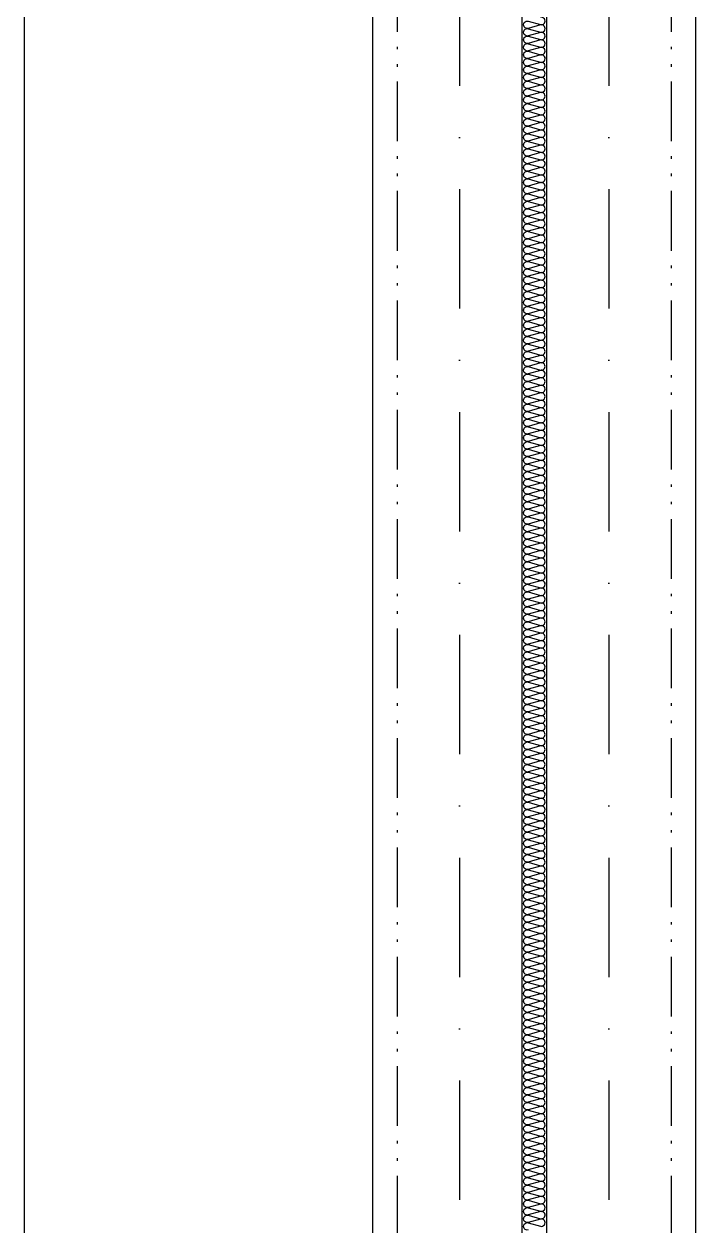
# Model space of a CAD drawing. Extents: x 4511820 to 5180432, y -1526536 to -944957.
# Drawn here: x 5006401 to 5007751, y -1490689 to -1488272 of the extents above; entities that cross this region are included whole.
import ezdxf

# ---------------------------------------------------------------- set-up
doc = ezdxf.new("R2010")
doc.units = 0
doc.header["$MEASUREMENT"] = 0
doc.linetypes.add('ACAD_ISO12W100', pattern=[22, 12, -3, 0.5, -3, 0.5, -3])
doc.linetypes.add('BODKOCIARKOVANA_3', pattern=[5.6, 3, -1.3, 0, -1.3])
for name, color, linetype in [('MÚRY', 1, 'CONTINUOUS'), ('osi', 253, 'CONTINUOUS'), ('TENKÁ', 7, 'CONTINUOUS'), ('ŠRAFY', 82, 'CONTINUOUS')]:
    doc.layers.add(name, color=color, linetype=linetype)

msp = doc.modelspace()

# ---------------------------------------------------------------- linework, layer by layer
at = {"layer": 'MÚRY', "linetype": 'Continuous', "lineweight": 30}
msp.add_line((5006401, -1486538), (5006401, -1492868), dxfattribs=at)
at = {"layer": 'osi', "linetype": 'BODKOCIARKOVANA_3', "ltscale": 80}
for p, q in [((5007276, -1463510.809), (5007276, -1502135.094)), ((5007576, -1463510.809), (5007576, -1502135.094))]:
    msp.add_line(p, q, dxfattribs=at)
at = {"layer": 'TENKÁ'}
for p, q in [((5007401, -1485588), (5007401, -1499268)), ((5007451, -1485588), (5007451, -1499268)), ((5007101, -1485988), (5007101, -1498868)), ((5007751, -1498868), (5007751, -1485988))]:
    msp.add_line(p, q, dxfattribs=at)
at = {"layer": 'TENKÁ', "color": 40, "linetype": 'ACAD_ISO12W100', "ltscale": 10}
for p, q in [((5007151, -1485968), (5007151, -1494468)), ((5007701, -1485968), (5007701, -1494468))]:
    msp.add_line(p, q, dxfattribs=at)
at = {"layer": 'ŠRAFY'}
for points in [[(5007447.999, -1488341.849, 0.50326334), (5007438.363, -1488334.484), (5007414.146, -1488341.447, -1.32801381), (5007414.146, -1488326.934), (5007438.363, -1488333.896, 1.32801381), (5007438.363, -1488319.384), (5007414.146, -1488326.346, -1.32801381), (5007414.146, -1488311.833), (5007438.363, -1488318.796, 1.32801381), (5007438.363, -1488304.283), (5007414.146, -1488311.245, -1.32801381), (5007414.146, -1488296.732), (5007438.363, -1488303.695, 1.32801381), (5007438.363, -1488289.182), (5007414.146, -1488296.144, -1.32801381), (5007414.146, -1488281.632), (5007438.363, -1488288.594, 1.32801381), (5007438.363, -1488274.081), (5007414.146, -1488281.044, -1.32801381), (5007414.146, -1488266.531), (5007438.363, -1488273.493, 1.32801381), (5007438.363, -1488258.98)], [(5007447.999, -1488553.26, 0.50326334), (5007438.363, -1488545.896), (5007414.146, -1488552.858, -1.32801381), (5007414.146, -1488538.345), (5007438.363, -1488545.308, 1.32801381), (5007438.363, -1488530.795), (5007414.146, -1488537.757, -1.32801381), (5007414.146, -1488523.244), (5007438.363, -1488530.207, 1.32801381), (5007438.363, -1488515.694), (5007414.146, -1488522.656, -1.32801381), (5007414.146, -1488508.144), (5007438.363, -1488515.106, 1.32801381), (5007438.363, -1488500.593), (5007414.146, -1488507.556, -1.32801381), (5007414.146, -1488493.043), (5007438.363, -1488500.005, 1.32801381), (5007438.363, -1488485.492), (5007414.146, -1488492.455, -1.32801381), (5007414.146, -1488477.942), (5007438.363, -1488484.904, 1.32801381), (5007438.363, -1488470.392), (5007414.146, -1488477.354, -1.32801381), (5007414.146, -1488462.841), (5007438.363, -1488469.804, 1.32801381), (5007438.363, -1488455.291), (5007414.146, -1488462.253, -1.32801381), (5007414.146, -1488447.74), (5007438.363, -1488454.703, 1.32801381), (5007438.363, -1488440.19), (5007414.146, -1488447.152, -1.32801381), (5007414.146, -1488432.64), (5007438.363, -1488439.602, 1.32801381), (5007438.363, -1488425.089), (5007414.146, -1488432.052, -1.32801381), (5007414.146, -1488417.539), (5007438.363, -1488424.501, 1.32801381), (5007438.363, -1488409.988), (5007414.146, -1488416.951, -1.32801381), (5007414.146, -1488402.438), (5007438.363, -1488409.4, 1.32801381), (5007438.363, -1488394.888), (5007414.146, -1488401.85, -1.32801381), (5007414.146, -1488387.337), (5007438.363, -1488394.3, 1.32801381), (5007438.363, -1488379.787), (5007414.146, -1488386.749, -1.32801381), (5007414.146, -1488372.236), (5007438.363, -1488379.199, 1.32801381), (5007438.363, -1488364.686), (5007414.146, -1488371.648, -1.32801381), (5007414.146, -1488357.136), (5007438.363, -1488364.098, 1.32801381), (5007438.363, -1488349.585), (5007414.146, -1488356.548, -1.32801381), (5007414.146, -1488342.035), (5007438.363, -1488348.997, 0.71622723), (5007446.526, -1488337.26, 0.71622723)], [(5007447.999, -1488764.671, 0.50326334), (5007438.363, -1488757.307), (5007414.146, -1488764.269, -1.32801381), (5007414.146, -1488749.756), (5007438.363, -1488756.719, 1.32801381), (5007438.363, -1488742.206), (5007414.146, -1488749.168, -1.32801381), (5007414.146, -1488734.656), (5007438.363, -1488741.618, 1.32801381), (5007438.363, -1488727.105), (5007414.146, -1488734.068, -1.32801381), (5007414.146, -1488719.555), (5007438.363, -1488726.517, 1.32801381), (5007438.363, -1488712.004), (5007414.146, -1488718.967, -1.32801381), (5007414.146, -1488704.454), (5007438.363, -1488711.416, 1.32801381), (5007438.363, -1488696.904), (5007414.146, -1488703.866, -1.32801381), (5007414.146, -1488689.353), (5007438.363, -1488696.316, 1.32801381), (5007438.363, -1488681.803), (5007414.146, -1488688.765, -1.32801381), (5007414.146, -1488674.252), (5007438.363, -1488681.215, 1.32801381), (5007438.363, -1488666.702), (5007414.146, -1488673.664, -1.32801381), (5007414.146, -1488659.152), (5007438.363, -1488666.114, 1.32801381), (5007438.363, -1488651.601), (5007414.146, -1488658.564, -1.32801381), (5007414.146, -1488644.051), (5007438.363, -1488651.013, 1.32801381), (5007438.363, -1488636.5), (5007414.146, -1488643.463, -1.32801381), (5007414.146, -1488628.95), (5007438.363, -1488635.912, 1.32801381), (5007438.363, -1488621.4), (5007414.146, -1488628.362, -1.32801381), (5007414.146, -1488613.849), (5007438.363, -1488620.812, 1.32801381), (5007438.363, -1488606.299), (5007414.146, -1488613.261, -1.32801381), (5007414.146, -1488598.748), (5007438.363, -1488605.711, 1.32801381), (5007438.363, -1488591.198), (5007414.146, -1488598.16, -1.32801381), (5007414.146, -1488583.648), (5007438.363, -1488590.61, 1.32801381), (5007438.363, -1488576.097), (5007414.146, -1488583.06, -1.32801381), (5007414.146, -1488568.547), (5007438.363, -1488575.509, 1.32801381), (5007438.363, -1488560.996), (5007414.146, -1488567.959, -1.32801381), (5007414.146, -1488553.446), (5007438.363, -1488560.408, 0.71622723), (5007446.526, -1488548.671, 0.71622723)], [(5007447.999, -1488976.082, 0.50326334), (5007438.363, -1488968.718), (5007414.146, -1488975.68, -1.32801381), (5007414.146, -1488961.168), (5007438.363, -1488968.13, 1.32801381), (5007438.363, -1488953.617), (5007414.146, -1488960.58, -1.32801381), (5007414.146, -1488946.067), (5007438.363, -1488953.029, 1.32801381), (5007438.363, -1488938.516), (5007414.146, -1488945.479, -1.32801381), (5007414.146, -1488930.966), (5007438.363, -1488937.928, 1.32801381), (5007438.363, -1488923.416), (5007414.146, -1488930.378, -1.32801381), (5007414.146, -1488915.865), (5007438.363, -1488922.828, 1.32801381), (5007438.363, -1488908.315), (5007414.146, -1488915.277, -1.32801381), (5007414.146, -1488900.764), (5007438.363, -1488907.727, 1.32801381), (5007438.363, -1488893.214), (5007414.146, -1488900.176, -1.32801381), (5007414.146, -1488885.664), (5007438.363, -1488892.626, 1.32801381), (5007438.363, -1488878.113), (5007414.146, -1488885.076, -1.32801381), (5007414.146, -1488870.563), (5007438.363, -1488877.525, 1.32801381), (5007438.363, -1488863.012), (5007414.146, -1488869.975, -1.32801381), (5007414.146, -1488855.462), (5007438.363, -1488862.424, 1.32801381), (5007438.363, -1488847.912), (5007414.146, -1488854.874, -1.32801381), (5007414.146, -1488840.361), (5007438.363, -1488847.324, 1.32801381), (5007438.363, -1488832.811), (5007414.146, -1488839.773, -1.32801381), (5007414.146, -1488825.26), (5007438.363, -1488832.223, 1.32801381), (5007438.363, -1488817.71), (5007414.146, -1488824.672, -1.32801381), (5007414.146, -1488810.16), (5007438.363, -1488817.122, 1.32801381), (5007438.363, -1488802.609), (5007414.146, -1488809.572, -1.32801381), (5007414.146, -1488795.059), (5007438.363, -1488802.021, 1.32801381), (5007438.363, -1488787.508), (5007414.146, -1488794.471, -1.32801381), (5007414.146, -1488779.958), (5007438.363, -1488786.92, 1.32801381), (5007438.363, -1488772.408), (5007414.146, -1488779.37, -1.32801381), (5007414.146, -1488764.857), (5007438.363, -1488771.82, 0.71622723), (5007446.526, -1488760.082, 0.71622723)], [(5007447.999, -1489187.493, 0.50326334), (5007438.363, -1489180.129), (5007414.146, -1489187.092, -1.32801381), (5007414.146, -1489172.579), (5007438.363, -1489179.541, 1.32801381), (5007438.363, -1489165.028), (5007414.146, -1489171.991, -1.32801381), (5007414.146, -1489157.478), (5007438.363, -1489164.44, 1.32801381), (5007438.363, -1489149.928), (5007414.146, -1489156.89, -1.32801381), (5007414.146, -1489142.377), (5007438.363, -1489149.34, 1.32801381), (5007438.363, -1489134.827), (5007414.146, -1489141.789, -1.32801381), (5007414.146, -1489127.276), (5007438.363, -1489134.239, 1.32801381), (5007438.363, -1489119.726), (5007414.146, -1489126.688, -1.32801381), (5007414.146, -1489112.176), (5007438.363, -1489119.138, 1.32801381), (5007438.363, -1489104.625), (5007414.146, -1489111.588, -1.32801381), (5007414.146, -1489097.075), (5007438.363, -1489104.037, 1.32801381), (5007438.363, -1489089.524), (5007414.146, -1489096.487, -1.32801381), (5007414.146, -1489081.974), (5007438.363, -1489088.936, 1.32801381), (5007438.363, -1489074.424), (5007414.146, -1489081.386, -1.32801381), (5007414.146, -1489066.873), (5007438.363, -1489073.836, 1.32801381), (5007438.363, -1489059.323), (5007414.146, -1489066.285, -1.32801381), (5007414.146, -1489051.772), (5007438.363, -1489058.735, 1.32801381), (5007438.363, -1489044.222), (5007414.146, -1489051.184, -1.32801381), (5007414.146, -1489036.672), (5007438.363, -1489043.634, 1.32801381), (5007438.363, -1489029.121), (5007414.146, -1489036.084, -1.32801381), (5007414.146, -1489021.571), (5007438.363, -1489028.533, 1.32801381), (5007438.363, -1489014.02), (5007414.146, -1489020.983, -1.32801381), (5007414.146, -1489006.47), (5007438.363, -1489013.432, 1.32801381), (5007438.363, -1488998.92), (5007414.146, -1489005.882, -1.32801381), (5007414.146, -1488991.369), (5007438.363, -1488998.332, 1.32801381), (5007438.363, -1488983.819), (5007414.146, -1488990.781, -1.32801381), (5007414.146, -1488976.268), (5007438.363, -1488983.231, 0.71622723), (5007446.526, -1488971.493, 0.71622723)], [(5007447.999, -1489398.905, 0.50326334), (5007438.363, -1489391.54), (5007414.146, -1489398.503, -1.32801381), (5007414.146, -1489383.99), (5007438.363, -1489390.952, 1.32801381), (5007438.363, -1489376.44), (5007414.146, -1489383.402, -1.32801381), (5007414.146, -1489368.889), (5007438.363, -1489375.852, 1.32801381), (5007438.363, -1489361.339), (5007414.146, -1489368.301, -1.32801381), (5007414.146, -1489353.788), (5007438.363, -1489360.751, 1.32801381), (5007438.363, -1489346.238), (5007414.146, -1489353.2, -1.32801381), (5007414.146, -1489338.688), (5007438.363, -1489345.65, 1.32801381), (5007438.363, -1489331.137), (5007414.146, -1489338.1, -1.32801381), (5007414.146, -1489323.587), (5007438.363, -1489330.549, 1.32801381), (5007438.363, -1489316.036), (5007414.146, -1489322.999, -1.32801381), (5007414.146, -1489308.486), (5007438.363, -1489315.448, 1.32801381), (5007438.363, -1489300.936), (5007414.146, -1489307.898, -1.32801381), (5007414.146, -1489293.385), (5007438.363, -1489300.348, 1.32801381), (5007438.363, -1489285.835), (5007414.146, -1489292.797, -1.32801381), (5007414.146, -1489278.284), (5007438.363, -1489285.247, 1.32801381), (5007438.363, -1489270.734), (5007414.146, -1489277.696, -1.32801381), (5007414.146, -1489263.184), (5007438.363, -1489270.146, 1.32801381), (5007438.363, -1489255.633), (5007414.146, -1489262.596, -1.32801381), (5007414.146, -1489248.083), (5007438.363, -1489255.045, 1.32801381), (5007438.363, -1489240.532), (5007414.146, -1489247.495, -1.32801381), (5007414.146, -1489232.982), (5007438.363, -1489239.944, 1.32801381), (5007438.363, -1489225.432), (5007414.146, -1489232.394, -1.32801381), (5007414.146, -1489217.881), (5007438.363, -1489224.844, 1.32801381), (5007438.363, -1489210.331), (5007414.146, -1489217.293, -1.32801381), (5007414.146, -1489202.78), (5007438.363, -1489209.743, 1.32801381), (5007438.363, -1489195.23), (5007414.146, -1489202.192, -1.32801381), (5007414.146, -1489187.68), (5007438.363, -1489194.642, 0.71622723), (5007446.526, -1489182.905, 0.71622723)], [(5007447.999, -1489610.316, 0.50326334), (5007438.363, -1489602.952), (5007414.146, -1489609.914, -1.32801381), (5007414.146, -1489595.401), (5007438.363, -1489602.364, 1.32801381), (5007438.363, -1489587.851), (5007414.146, -1489594.813, -1.32801381), (5007414.146, -1489580.3), (5007438.363, -1489587.263, 1.32801381), (5007438.363, -1489572.75), (5007414.146, -1489579.712, -1.32801381), (5007414.146, -1489565.2), (5007438.363, -1489572.162, 1.32801381), (5007438.363, -1489557.649), (5007414.146, -1489564.612, -1.32801381), (5007414.146, -1489550.099), (5007438.363, -1489557.061, 1.32801381), (5007438.363, -1489542.548), (5007414.146, -1489549.511, -1.32801381), (5007414.146, -1489534.998), (5007438.363, -1489541.96, 1.32801381), (5007438.363, -1489527.448), (5007414.146, -1489534.41, -1.32801381), (5007414.146, -1489519.897), (5007438.363, -1489526.86, 1.32801381), (5007438.363, -1489512.347), (5007414.146, -1489519.309, -1.32801381), (5007414.146, -1489504.796), (5007438.363, -1489511.759, 1.32801381), (5007438.363, -1489497.246), (5007414.146, -1489504.208, -1.32801381), (5007414.146, -1489489.696), (5007438.363, -1489496.658, 1.32801381), (5007438.363, -1489482.145), (5007414.146, -1489489.108, -1.32801381), (5007414.146, -1489474.595), (5007438.363, -1489481.557, 1.32801381), (5007438.363, -1489467.044), (5007414.146, -1489474.007, -1.32801381), (5007414.146, -1489459.494), (5007438.363, -1489466.456, 1.32801381), (5007438.363, -1489451.944), (5007414.146, -1489458.906, -1.32801381), (5007414.146, -1489444.393), (5007438.363, -1489451.356, 1.32801381), (5007438.363, -1489436.843), (5007414.146, -1489443.805, -1.32801381), (5007414.146, -1489429.292), (5007438.363, -1489436.255, 1.32801381), (5007438.363, -1489421.742), (5007414.146, -1489428.704, -1.32801381), (5007414.146, -1489414.192), (5007438.363, -1489421.154, 1.32801381), (5007438.363, -1489406.641), (5007414.146, -1489413.604, -1.32801381), (5007414.146, -1489399.091), (5007438.363, -1489406.053, 0.71622723), (5007446.526, -1489394.316, 0.71622723)], [(5007447.999, -1489821.727, 0.50326334), (5007438.363, -1489814.363), (5007414.146, -1489821.325, -1.32801381), (5007414.146, -1489806.812), (5007438.363, -1489813.775, 1.32801381), (5007438.363, -1489799.262), (5007414.146, -1489806.224, -1.32801381), (5007414.146, -1489791.712), (5007438.363, -1489798.674, 1.32801381), (5007438.363, -1489784.161), (5007414.146, -1489791.124, -1.32801381), (5007414.146, -1489776.611), (5007438.363, -1489783.573, 1.32801381), (5007438.363, -1489769.06), (5007414.146, -1489776.023, -1.32801381), (5007414.146, -1489761.51), (5007438.363, -1489768.472, 1.32801381), (5007438.363, -1489753.96), (5007414.146, -1489760.922, -1.32801381), (5007414.146, -1489746.409), (5007438.363, -1489753.372, 1.32801381), (5007438.363, -1489738.859), (5007414.146, -1489745.821, -1.32801381), (5007414.146, -1489731.308), (5007438.363, -1489738.271, 1.32801381), (5007438.363, -1489723.758), (5007414.146, -1489730.72, -1.32801381), (5007414.146, -1489716.208), (5007438.363, -1489723.17, 1.32801381), (5007438.363, -1489708.657), (5007414.146, -1489715.62, -1.32801381), (5007414.146, -1489701.107), (5007438.363, -1489708.069, 1.32801381), (5007438.363, -1489693.556), (5007414.146, -1489700.519, -1.32801381), (5007414.146, -1489686.006), (5007438.363, -1489692.968, 1.32801381), (5007438.363, -1489678.456), (5007414.146, -1489685.418, -1.32801381), (5007414.146, -1489670.905), (5007438.363, -1489677.868, 1.32801381), (5007438.363, -1489663.355), (5007414.146, -1489670.317, -1.32801381), (5007414.146, -1489655.804), (5007438.363, -1489662.767, 1.32801381), (5007438.363, -1489648.254), (5007414.146, -1489655.216, -1.32801381), (5007414.146, -1489640.704), (5007438.363, -1489647.666, 1.32801381), (5007438.363, -1489633.153), (5007414.146, -1489640.116, -1.32801381), (5007414.146, -1489625.603), (5007438.363, -1489632.565, 1.32801381), (5007438.363, -1489618.052), (5007414.146, -1489625.015, -1.32801381), (5007414.146, -1489610.502), (5007438.363, -1489617.464, 0.71622723), (5007446.526, -1489605.727, 0.71622723)], [(5007447.999, -1490033.138, 0.50326334), (5007438.363, -1490025.774), (5007414.146, -1490032.736, -1.32801381), (5007414.146, -1490018.224), (5007438.363, -1490025.186, 1.32801381), (5007438.363, -1490010.673), (5007414.146, -1490017.636, -1.32801381), (5007414.146, -1490003.123), (5007438.363, -1490010.085, 1.32801381), (5007438.363, -1489995.572), (5007414.146, -1490002.535, -1.32801381), (5007414.146, -1489988.022), (5007438.363, -1489994.984, 1.32801381), (5007438.363, -1489980.472), (5007414.146, -1489987.434, -1.32801381), (5007414.146, -1489972.921), (5007438.363, -1489979.884, 1.32801381), (5007438.363, -1489965.371), (5007414.146, -1489972.333, -1.32801381), (5007414.146, -1489957.82), (5007438.363, -1489964.783, 1.32801381), (5007438.363, -1489950.27), (5007414.146, -1489957.232, -1.32801381), (5007414.146, -1489942.72), (5007438.363, -1489949.682, 1.32801381), (5007438.363, -1489935.169), (5007414.146, -1489942.132, -1.32801381), (5007414.146, -1489927.619), (5007438.363, -1489934.581, 1.32801381), (5007438.363, -1489920.068), (5007414.146, -1489927.031, -1.32801381), (5007414.146, -1489912.518), (5007438.363, -1489919.48, 1.32801381), (5007438.363, -1489904.968), (5007414.146, -1489911.93, -1.32801381), (5007414.146, -1489897.417), (5007438.363, -1489904.38, 1.32801381), (5007438.363, -1489889.867), (5007414.146, -1489896.829, -1.32801381), (5007414.146, -1489882.316), (5007438.363, -1489889.279, 1.32801381), (5007438.363, -1489874.766), (5007414.146, -1489881.728, -1.32801381), (5007414.146, -1489867.216), (5007438.363, -1489874.178, 1.32801381), (5007438.363, -1489859.665), (5007414.146, -1489866.628, -1.32801381), (5007414.146, -1489852.115), (5007438.363, -1489859.077, 1.32801381), (5007438.363, -1489844.564), (5007414.146, -1489851.527, -1.32801381), (5007414.146, -1489837.014), (5007438.363, -1489843.976, 1.32801381), (5007438.363, -1489829.464), (5007414.146, -1489836.426, -1.32801381), (5007414.146, -1489821.913), (5007438.363, -1489828.876, 0.71622723), (5007446.526, -1489817.138, 0.71622723)], [(5007447.999, -1490244.549, 0.50326334), (5007438.363, -1490237.185), (5007414.146, -1490244.148, -1.32801381), (5007414.146, -1490229.635), (5007438.363, -1490236.597, 1.32801381), (5007438.363, -1490222.084), (5007414.146, -1490229.047, -1.32801381), (5007414.146, -1490214.534), (5007438.363, -1490221.496, 1.32801381), (5007438.363, -1490206.984), (5007414.146, -1490213.946, -1.32801381), (5007414.146, -1490199.433), (5007438.363, -1490206.396, 1.32801381), (5007438.363, -1490191.883), (5007414.146, -1490198.845, -1.32801381), (5007414.146, -1490184.332), (5007438.363, -1490191.295, 1.32801381), (5007438.363, -1490176.782), (5007414.146, -1490183.744, -1.32801381), (5007414.146, -1490169.232), (5007438.363, -1490176.194, 1.32801381), (5007438.363, -1490161.681), (5007414.146, -1490168.644, -1.32801381), (5007414.146, -1490154.131), (5007438.363, -1490161.093, 1.32801381), (5007438.363, -1490146.58), (5007414.146, -1490153.543, -1.32801381), (5007414.146, -1490139.03), (5007438.363, -1490145.992, 1.32801381), (5007438.363, -1490131.48), (5007414.146, -1490138.442, -1.32801381), (5007414.146, -1490123.929), (5007438.363, -1490130.892, 1.32801381), (5007438.363, -1490116.379), (5007414.146, -1490123.341, -1.32801381), (5007414.146, -1490108.828), (5007438.363, -1490115.791, 1.32801381), (5007438.363, -1490101.278), (5007414.146, -1490108.24, -1.32801381), (5007414.146, -1490093.728), (5007438.363, -1490100.69, 1.32801381), (5007438.363, -1490086.177), (5007414.146, -1490093.14, -1.32801381), (5007414.146, -1490078.627), (5007438.363, -1490085.589, 1.32801381), (5007438.363, -1490071.076), (5007414.146, -1490078.039, -1.32801381), (5007414.146, -1490063.526), (5007438.363, -1490070.488, 1.32801381), (5007438.363, -1490055.976), (5007414.146, -1490062.938, -1.32801381), (5007414.146, -1490048.425), (5007438.363, -1490055.388, 1.32801381), (5007438.363, -1490040.875), (5007414.146, -1490047.837, -1.32801381), (5007414.146, -1490033.324), (5007438.363, -1490040.287, 0.71622723), (5007446.526, -1490028.549, 0.71622723)], [(5007447.999, -1490455.961, 0.50326334), (5007438.363, -1490448.596), (5007414.146, -1490455.559, -1.32801381), (5007414.146, -1490441.046), (5007438.363, -1490448.008, 1.32801381), (5007438.363, -1490433.496), (5007414.146, -1490440.458, -1.32801381), (5007414.146, -1490425.945), (5007438.363, -1490432.908, 1.32801381), (5007438.363, -1490418.395), (5007414.146, -1490425.357, -1.32801381), (5007414.146, -1490410.844), (5007438.363, -1490417.807, 1.32801381), (5007438.363, -1490403.294), (5007414.146, -1490410.256, -1.32801381), (5007414.146, -1490395.744), (5007438.363, -1490402.706, 1.32801381), (5007438.363, -1490388.193), (5007414.146, -1490395.156, -1.32801381), (5007414.146, -1490380.643), (5007438.363, -1490387.605, 1.32801381), (5007438.363, -1490373.092), (5007414.146, -1490380.055, -1.32801381), (5007414.146, -1490365.542), (5007438.363, -1490372.504, 1.32801381), (5007438.363, -1490357.992), (5007414.146, -1490364.954, -1.32801381), (5007414.146, -1490350.441), (5007438.363, -1490357.404, 1.32801381), (5007438.363, -1490342.891), (5007414.146, -1490349.853, -1.32801381), (5007414.146, -1490335.34), (5007438.363, -1490342.303, 1.32801381), (5007438.363, -1490327.79), (5007414.146, -1490334.752, -1.32801381), (5007414.146, -1490320.24), (5007438.363, -1490327.202, 1.32801381), (5007438.363, -1490312.689), (5007414.146, -1490319.652, -1.32801381), (5007414.146, -1490305.139), (5007438.363, -1490312.101, 1.32801381), (5007438.363, -1490297.588), (5007414.146, -1490304.551, -1.32801381), (5007414.146, -1490290.038), (5007438.363, -1490297, 1.32801381), (5007438.363, -1490282.488), (5007414.146, -1490289.45, -1.32801381), (5007414.146, -1490274.937), (5007438.363, -1490281.9, 1.32801381), (5007438.363, -1490267.387), (5007414.146, -1490274.349, -1.32801381), (5007414.146, -1490259.836), (5007438.363, -1490266.799, 1.32801381), (5007438.363, -1490252.286), (5007414.146, -1490259.248, -1.32801381), (5007414.146, -1490244.736), (5007438.363, -1490251.698, 0.71622723), (5007446.526, -1490239.961, 0.71622723)], [(5007447.999, -1490667.372, 0.50326334), (5007438.363, -1490660.008), (5007414.146, -1490666.97, -1.32801381), (5007414.146, -1490652.457), (5007438.363, -1490659.42, 1.32801381), (5007438.363, -1490644.907), (5007414.146, -1490651.869, -1.32801381), (5007414.146, -1490637.356), (5007438.363, -1490644.319, 1.32801381), (5007438.363, -1490629.806), (5007414.146, -1490636.768, -1.32801381), (5007414.146, -1490622.256), (5007438.363, -1490629.218, 1.32801381), (5007438.363, -1490614.705), (5007414.146, -1490621.668, -1.32801381), (5007414.146, -1490607.155), (5007438.363, -1490614.117, 1.32801381), (5007438.363, -1490599.604), (5007414.146, -1490606.567, -1.32801381), (5007414.146, -1490592.054), (5007438.363, -1490599.016, 1.32801381), (5007438.363, -1490584.504), (5007414.146, -1490591.466, -1.32801381), (5007414.146, -1490576.953), (5007438.363, -1490583.916, 1.32801381), (5007438.363, -1490569.403), (5007414.146, -1490576.365, -1.32801381), (5007414.146, -1490561.852), (5007438.363, -1490568.815, 1.32801381), (5007438.363, -1490554.302), (5007414.146, -1490561.264, -1.32801381), (5007414.146, -1490546.752), (5007438.363, -1490553.714, 1.32801381), (5007438.363, -1490539.201), (5007414.146, -1490546.164, -1.32801381), (5007414.146, -1490531.651), (5007438.363, -1490538.613, 1.32801381), (5007438.363, -1490524.1), (5007414.146, -1490531.063, -1.32801381), (5007414.146, -1490516.55), (5007438.363, -1490523.512, 1.32801381), (5007438.363, -1490509), (5007414.146, -1490515.962, -1.32801381), (5007414.146, -1490501.449), (5007438.363, -1490508.412, 1.32801381), (5007438.363, -1490493.899), (5007414.146, -1490500.861, -1.32801381), (5007414.146, -1490486.348), (5007438.363, -1490493.311, 1.32801381), (5007438.363, -1490478.798), (5007414.146, -1490485.76, -1.32801381), (5007414.146, -1490471.248), (5007438.363, -1490478.21, 1.32801381), (5007438.363, -1490463.697), (5007414.146, -1490470.66, -1.32801381), (5007414.146, -1490456.147), (5007438.363, -1490463.109, 0.71622723), (5007446.526, -1490451.372, 0.71622723)], [(5007414.146, -1490697.172, -1.32801381), (5007414.146, -1490682.659), (5007438.363, -1490689.621, 1.32801381), (5007438.363, -1490675.108), (5007414.146, -1490682.071, -1.32801381), (5007414.146, -1490667.558), (5007438.363, -1490674.52, 0.71622723), (5007446.526, -1490662.783, 0.71622723)]]:
    msp.add_lwpolyline(points, format="xyb", dxfattribs=at).dxf.unprotected_set("ltscale", 0)

doc.saveas('drawing.dxf')
